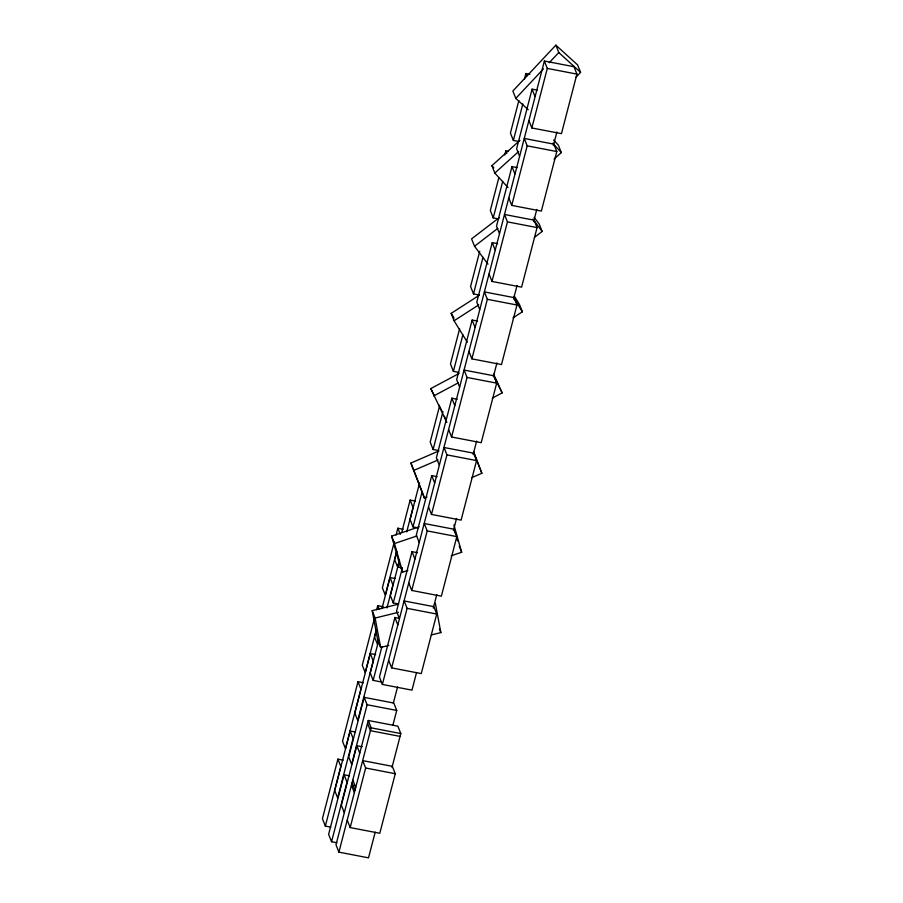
<?xml version="1.0" encoding="UTF-8"?>
<svg xmlns="http://www.w3.org/2000/svg" width="903" height="903" viewBox="0 0 903 903"><rect width="100%" height="100%" fill="white"/><g stroke="black" fill="none" stroke-linecap="round" stroke-linejoin="round"><path stroke-width="1.35" d="M343.275 760.168L337.891 759.13L322.427 818.682L325.351 826.076L330.735 827.103M357.994 681.697L342.53 741.25L345.454 748.643L360.918 689.091L357.994 681.697L363.378 682.736M374.226 619.198L362.272 665.218L365.196 672.611L376.088 630.644M376.686 609.728L377.736 605.665L383.12 606.703M394.329 541.766L382.375 587.785L385.299 595.179L396.552 551.857M396.09 535.005L397.839 528.232L403.223 529.271M325.351 826.076L340.815 766.523L337.891 759.13M350.172 731.001L334.708 790.554L337.643 797.936L353.096 738.383L350.172 731.001L355.556 732.04M370.286 653.569L354.823 713.122L357.746 720.504L373.21 660.951L370.286 653.569L375.671 654.607M376.314 630.317L374.564 637.089L377.488 644.471L378.538 640.419M381.935 608.667L390.028 577.536L395.412 578.575M396.778 551.53L394.667 559.657L397.591 567.039L401.632 567.818M401.688 532.589L410.131 500.104L415.515 501.142M386.969 607.933L392.952 584.918L390.028 577.536M397.591 567.039L399.34 560.278M406.722 531.856L413.055 507.486L410.131 500.104M378.673 640.509L370.241 672.995L373.165 680.377L381.235 681.934M399.476 560.368L390.344 595.562L393.268 602.944L398.652 603.983M419.568 482.981L410.086 519.53L413.01 526.912L418.394 527.95M439.321 406.903L430.189 442.098L433.113 449.48L438.497 450.518M459.616 328.771L450.473 363.954L453.396 371.347L458.78 372.375M479.719 251.339L470.576 286.522L473.499 293.915L478.883 294.942M498.761 178.004L490.318 210.489L493.241 217.871L498.625 218.91M504.732 155L505.782 150.936L508.479 151.456M518.864 100.572L510.421 133.057L513.356 140.439L518.74 141.478M524.485 78.922L525.885 73.504L529.926 74.283M349.472 775.812L344.088 774.785L328.624 834.338L331.548 841.72L336.932 842.759M364.191 697.353L348.727 756.906L351.651 764.288L367.115 704.735L364.191 697.353L393.81 703.053L396.733 710.435L392.873 725.323M373.165 680.377L381.946 646.537M393.268 602.944L402.399 567.75M413.01 526.912L422.141 491.717M433.113 449.48L442.955 411.587M453.396 371.347L462.889 334.799M473.499 293.915L482.992 257.366M493.241 217.871L502.734 181.334M513.356 140.439L522.837 103.901M331.548 841.72L347.012 782.167L344.088 774.785M362.193 746.725L356.809 745.686L341.345 805.239L344.269 812.621M391.981 767.527L400.797 733.552L397.873 726.159L368.255 720.47L335.984 844.768L338.907 852.15L368.526 857.85L375.196 832.137M398.945 618.284L394.904 617.505L379.441 677.058L382.364 684.44L411.982 690.14L416.554 672.543M417.389 552.692L412.005 551.654L396.541 611.207L399.465 618.6M437.131 476.66L431.747 475.621L416.283 535.174L419.206 542.556M457.234 399.228L451.85 398.189L436.386 457.742L439.309 465.124M477.518 321.084L472.134 320.057L456.67 379.61L459.593 386.992M497.621 243.652L492.237 242.625L476.773 302.178L479.696 309.56M517.363 167.619L511.978 166.592L496.515 226.145L499.438 233.527M537.466 90.187L532.081 89.16L516.618 148.713L519.541 156.095M338.907 852.15L371.178 727.852L368.255 720.47M382.364 684.44L544.374 61.02L573.992 66.72L576.915 74.102L561.452 133.655L531.833 127.966L528.91 120.573M350.183 827.577L365.647 768.013L362.724 760.631L392.342 766.331L395.266 773.713L379.802 833.266L350.183 827.577L347.26 820.184M391.642 667.893L407.106 608.34L404.183 600.958L433.801 606.658L436.725 614.04L421.261 673.593L391.642 667.893L388.719 660.511M411.745 590.46L427.209 530.908L424.286 523.526L453.904 529.226L456.828 536.608L441.364 596.161L411.745 590.46L408.822 583.078M431.487 514.428L446.951 454.875L444.028 447.493L473.646 453.193L476.57 460.575L461.106 520.128L431.487 514.428L428.564 507.046M451.59 436.996L467.054 377.443L464.131 370.061L493.749 375.761L496.673 383.143L481.209 442.696L451.59 436.996L448.667 429.614M471.885 358.863L487.338 299.311L484.414 291.917L514.033 297.618L516.956 305.011L501.492 364.564L471.885 358.863L468.962 351.47M491.988 281.431L507.452 221.878L504.529 214.485L534.136 220.185L537.071 227.579L521.607 287.131L491.988 281.431L489.065 274.038M511.73 205.399L527.194 145.846L524.271 138.452L553.878 144.153L556.812 151.535L541.348 211.088L511.73 205.399L508.807 198.005M531.833 127.966L547.297 68.414L544.374 61.02M393.336 703.2L397.546 686.957M433.293 608.046L436.815 594.513M453.385 530.659L456.557 518.48M473.138 454.581L476.66 441.048M493.433 376.449L496.943 362.916M513.536 299.017L517.047 285.483M533.628 221.63L536.788 209.451M553.381 145.552L556.891 132.019M575.798 77.455L580.573 72.364L577.649 64.971L555.864 45.15L512.859 91.022L515.782 98.416L528.232 109.737M515.782 98.416L543.493 68.842M549.227 62.725L558.788 52.532L555.864 45.15M508.05 187.564L494.833 173.071L491.909 165.678L519.902 140.337M494.833 173.071L518.672 151.478M554.047 159.142L561.305 152.573L558.381 145.18L553.663 140.01M499.314 217.589L471.58 238.866L474.515 246.248L488.015 264.161M474.515 246.248L497.801 228.38M534.384 237.41L542.15 231.461L539.226 224.068L534.158 217.352M467.348 342.271L454.074 320.768L451.15 313.386L479.324 295.225M454.074 320.768L478.725 304.875M512.983 317.856L522.374 311.806L519.451 304.413L514.292 296.049M446.838 422.435L430.799 388.572L459.074 373.47M433.722 395.954L458.306 382.827M492.316 398.133L502.147 392.884L493.602 374.147M427.017 496.989L424.466 498.095L410.888 463.047L438.948 450.913M424.466 498.095L413.811 470.429L438.045 459.954M471.648 477.687L481.852 473.274L473.623 451.895M407.874 570.391L402.636 572.163L399.713 564.77L391.597 536.134L419.139 526.844M391.597 536.134L394.521 543.527L416.814 535.998M451.173 555.796L461.659 552.252L453.916 524.914M388.843 645.408L380.626 647.44L377.702 640.046L372.194 610.654L398.2 604.254M372.194 610.654L375.117 618.047L398.392 612.313M431.273 634.956L440.856 632.597L435.336 603.204M547.297 68.414L576.915 74.102M527.194 145.846L556.812 151.535M507.452 221.878L537.071 227.579M487.338 299.311L516.956 305.011M467.054 377.443L496.673 383.143M446.951 454.875L476.57 460.575M427.209 530.908L456.828 536.608M407.106 608.34L436.725 614.04M367.115 704.735L396.733 710.435M371.178 727.852L400.797 733.552M400.063 736.396L370.444 730.696L367.521 723.314M365.647 768.013L395.266 773.713M354.134 785.734L351.448 785.215L354.371 792.597M558.788 52.532L580.573 72.364M552.805 143.25L561.305 152.573M491.909 165.678L493.806 167.755M532.872 219.147L542.15 231.461M513.525 297.471L522.374 311.806M451.15 313.386L454.096 318.161M493.41 375.23L502.147 392.884M430.799 388.572L433.925 394.882M438.914 404.962L442.041 411.26M525.885 73.504L526.867 75.965M532.081 89.16L535.005 96.542M505.782 150.936L506.764 153.397M511.978 166.592L514.902 173.974M492.237 242.625L495.16 250.007M472.134 320.057L475.057 327.439M481.852 473.274L473.601 452.053M451.85 398.189L454.773 405.571M444.4 416.283L446.353 421.204M431.747 475.621L434.67 483.003M459.221 546.101L461.659 552.252M410.888 463.047L413.811 470.429M412.005 551.654L414.928 559.036M439.389 628.906L440.856 632.597M397.839 528.232L400.277 534.384M394.904 617.505L397.828 624.887M377.736 605.665L379.204 609.356M356.809 745.686L359.733 753.068M352.791 780.023L355.714 787.405M352.057 782.867L354.981 790.249M454.683 530.546L455.789 534.452M456.523 537.059L457.629 540.965M394.521 543.527L402.636 572.163M375.117 618.047L380.626 647.44"/></g></svg>
